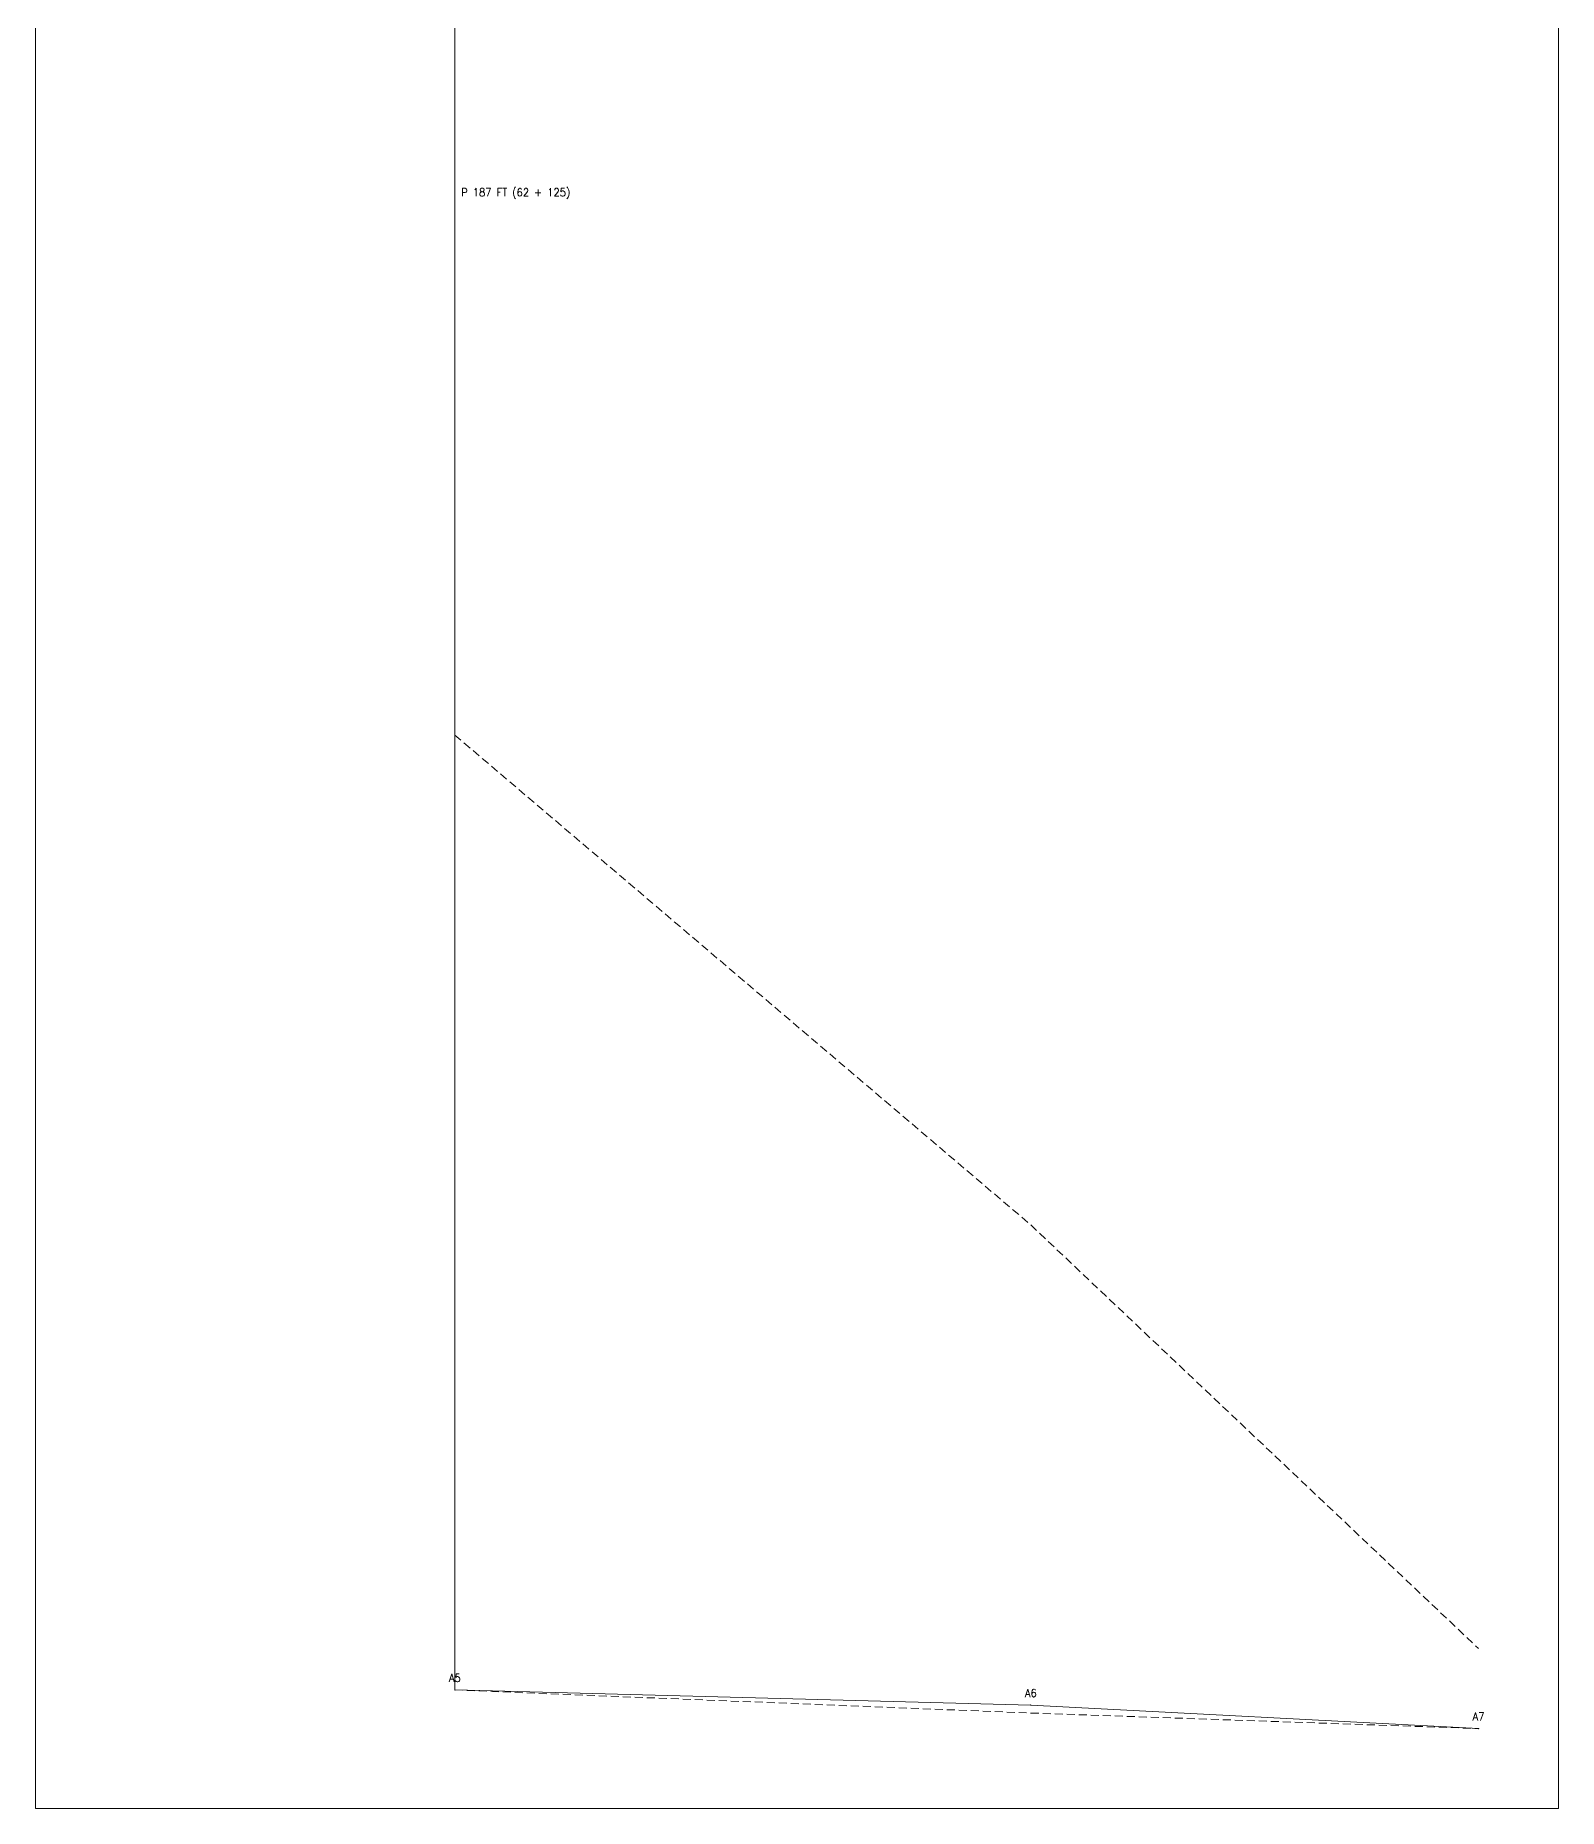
# Model space of a CAD drawing. Header units: feet. Extents: x -90 to 40, y -903 to 22.
# Drawn here: x -90.5 to 4.6, y -541.2 to -430.4 of the extents above; entities that cross this region are included whole.
import ezdxf

# ---------------------------------------------------------------- set-up
doc = ezdxf.new("R2010")
doc.units = ezdxf.units.FT
doc.header["$MEASUREMENT"] = 0
doc.linetypes.add('DASHED', pattern=[0.75, 0.5, -0.25])
for name, color, linetype, lineweight, true_color in [('CTRL-PROFILE-BOX', 8, 'Continuous', 0, 0x808080), ('CTRL-PROFILE-CEILING-A', 8, 'DASHED', 0, 0x808080), ('CTRL-PROFILE-FLOOR-A', 8, 'DASHED', 0, 0x808080), ('CTRL-PROFILE-SHOTS-A', 8, 'Continuous', 9, 0x808080), ('CTRL-PROFILE-STATION-LABELS-A', 1, 'Continuous', 0, 0xff0000), ('CTRL-PROFILE-STATIONS-A', 1, 'Continuous', 9, 0xff0000), ('CTRL-PROFILE-TEXT-LABELS-A', 1, 'Continuous', 0, 0xff0000)]:
    doc.layers.add(name, color=color, linetype=linetype, lineweight=lineweight, true_color=true_color)
doc.styles.add('textstyle105', font='')
doc.styles.add('textstyle46', font='')
doc.styles.add('textstyle86', font='')
doc.styles.add('textstyle97', font='')
doc.styles.get('textstyle105').set_extended_font_data('standard')
doc.styles.get('textstyle46').set_extended_font_data('standard')
doc.styles.get('textstyle86').set_extended_font_data('standard')
doc.styles.get('textstyle97').set_extended_font_data('standard')

msp = doc.modelspace()

# ---------------------------------------------------------------- linework, layer by layer
at = {"layer": 'CTRL-PROFILE-BOX', "flags": 128}
msp.add_lwpolyline([(-90.5, -541.16), (4.65, -541.16), (4.65, -319.57), (-90.5, -319.57)], close=True, dxfattribs=at)
at = {"layer": 'CTRL-PROFILE-CEILING-A'}
msp.add_lwpolyline([(-70.66, -324.57), (-64.3, -340.75), (-64.3, -524.91), (-64.3, -530.38), (-64.3, -522.57), (-64.3, -514.26), (-64.3, -514.94), (-64.3, -515.7), (-64.3, -512.43), (-64.3, -526.78), (-64.3, -474.08), (-28.32, -504.69), (-0.35, -531.16)], dxfattribs=at)
at = {"layer": 'CTRL-PROFILE-FLOOR-A'}
msp.add_lwpolyline([(-85.5, -330.58), (-70.66, -336.57), (-64.3, -346.75), (-64.3, -408.75), (-64.3, -533.75), (-28.32, -535.19), (-0.35, -536.16)], dxfattribs=at)
at = {"layer": 'CTRL-PROFILE-SHOTS-A'}
for p, q in [((-64.3, -408.75), (-64.3, -533.75)), ((-64.3, -533.75), (-28.32, -534.69)), ((-28.32, -534.69), (-0.35, -536.16))]:
    msp.add_line(p, q, dxfattribs=at)
at = {"layer": 'CTRL-PROFILE-STATIONS-A'}
for p in [(-64.3, -533.75), (-28.32, -534.69), (-0.35, -536.16)]:
    msp.add_point(p, dxfattribs=at)

# ---------------------------------------------------------------- texts
at = {"layer": 'CTRL-PROFILE-STATION-LABELS-A', "char_height": 0.5, "width": 100, "attachment_point": 5}
for s, insert, style in [('A5', (-64.3, -533), 'textstyle97'), ('A6', (-28.32, -533.94), 'textstyle46'), ('A7', (-0.35, -535.41), 'textstyle86')]:
    msp.add_mtext(s, dxfattribs=dict(at, insert=insert, style=style))
at = {"layer": 'CTRL-PROFILE-TEXT-LABELS-A', "insert": (-63.9, -440.25), "char_height": 0.5, "width": 100, "attachment_point": 4, "style": 'textstyle105'}
msp.add_mtext('P 187 FT (62 + 125)', dxfattribs=at)

doc.saveas('drawing.dxf')
